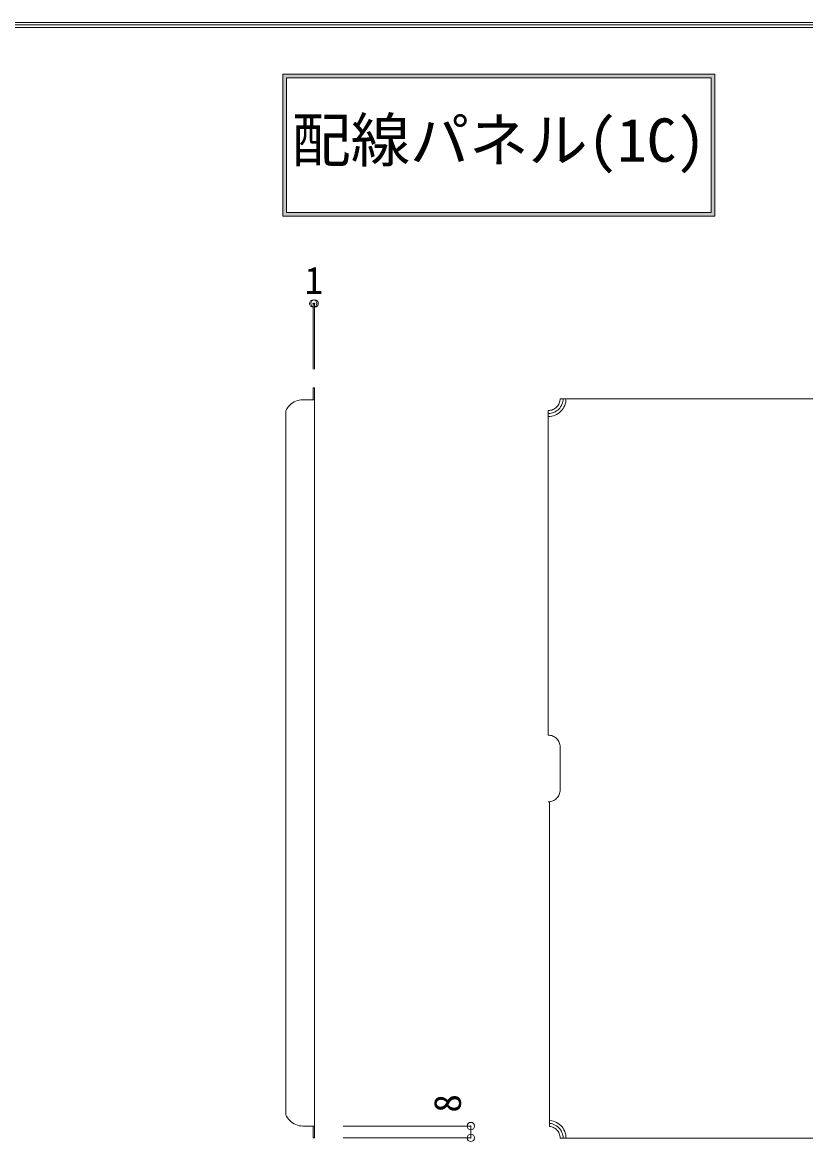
# Model space of a CAD drawing. Units: millimetres on the paper, enlarged 20 times, with parts at other scales. Extents: x -4101 to 4099, y -29121 to 2820.
# Drawn here: x 1812 to 2870, y 1308 to 2820 of the extents above; entities that cross this region are included whole.
import ezdxf
from ezdxf.enums import TextEntityAlignment as Align

# ---------------------------------------------------------------- set-up
doc = ezdxf.new("R2010")
doc.units = ezdxf.units.MM
doc.header["$LTSCALE"] = 20
doc.header["$PDMODE"] = 32
doc.header["$PDSIZE"] = 10
for name, color, linetype, lineweight in [('2-0_2-0', 7, 'Continuous', 18), ('2-F_2-F', 7, 'Continuous', 9), ('F-0_F-0', 7, 'Continuous', 18), ('F-F_F-F', 7, 'Continuous', 9)]:
    doc.layers.add(name, color=color, linetype=linetype, lineweight=lineweight)
doc.styles.add('ＭＳ ゴシック', font='')
doc.styles.get('ＭＳ ゴシック').set_extended_font_data('MS Gothic')

msp = doc.modelspace()

# ---------------------------------------------------------------- linework, layer by layer
at = {"layer": '2-0_2-0', "color": 4}
for p, q in [((2207.17, 2326.56), (2205.17, 2326.56)), ((2207.17, 1313.24), (2205.17, 1313.24))]:
    msp.add_line(p, q, dxfattribs=at)
at = {"layer": '2-0_2-0'}
for p, q in [((2205.17, 2326.56), (2207.17, 2326.56)), ((2205.17, 2310.56), (2205.17, 2326.56)), ((2207.17, 1313.24), (2207.17, 2326.56)), ((2207.17, 2310.56), (2191.17, 2310.56)), ((2538.77, 2311.9), (2932.29, 2311.9)), ((2168.17, 1344.47), (2168.17, 2295.33)), ((2522.79, 2295.9), (2522.79, 1857.38)), ((2538.79, 1783.38), (2538.79, 1841.38)), ((2524.35, 1767.46), (2524.35, 1328.86)), ((2168.17, 1344.47), (2169.13, 1342.46)), ((2525.11, 1336.82), (2524.35, 1336.86)), ((2524.72, 1332.84), (2524.35, 1332.86)), ((2207.17, 1329.24), (2191.17, 1329.24)), ((2205.17, 1313.24), (2205.17, 1329.24)), ((2525.91, 1328.63), (2524.35, 1328.86)), ((2205.17, 1313.24), (2207.17, 1313.24)), ((2538.77, 1312.9), (3505.79, 1312.9))]:
    msp.add_line(p, q, dxfattribs=at)
for points in [[(2191.17, 2310.56), (2188.72, 2310.43), (2186.3, 2310.07), (2183.92, 2309.48), (2181.61, 2308.65), (2179.39, 2307.6), (2177.28, 2306.34), (2175.31, 2304.88), (2173.5, 2303.23), (2171.85, 2301.41), (2170.39, 2299.44), (2169.13, 2297.34), (2168.17, 2295.33)], [(2522.75, 2287.9), (2525.11, 2288.01), (2527.44, 2288.35), (2529.73, 2288.92), (2531.95, 2289.72), (2534.09, 2290.73), (2536.11, 2291.94), (2538.01, 2293.34), (2539.76, 2294.93), (2541.34, 2296.68), (2542.75, 2298.57), (2543.96, 2300.6), (2544.97, 2302.73), (2545.76, 2304.95), (2546.33, 2307.24), (2546.67, 2309.58), (2546.79, 2311.93)], [(2522.76, 2291.9), (2524.72, 2291.99), (2526.67, 2292.28), (2528.57, 2292.75), (2530.43, 2293.41), (2532.2, 2294.25), (2533.89, 2295.26), (2535.47, 2296.44), (2536.93, 2297.76), (2538.25, 2299.21), (2539.42, 2300.79), (2540.43, 2302.48), (2541.27, 2304.26), (2541.93, 2306.11), (2542.41, 2308.02), (2542.69, 2309.96), (2542.79, 2311.93)], [(2522.79, 2295.9), (2524.35, 2295.97), (2525.91, 2296.21), (2527.43, 2296.59), (2528.91, 2297.12), (2530.33, 2297.79), (2531.67, 2298.59), (2532.94, 2299.53), (2534.1, 2300.58), (2535.15, 2301.75), (2536.09, 2303.01), (2536.9, 2304.36), (2537.57, 2305.77), (2538.1, 2307.25), (2538.48, 2308.78), (2538.71, 2310.33), (2538.79, 2311.9)], [(2538.79, 1841.38), (2538.71, 1842.95), (2538.48, 1844.5), (2538.1, 1846.03), (2537.57, 1847.51), (2536.9, 1848.93), (2536.09, 1850.27), (2535.15, 1851.53), (2534.1, 1852.7), (2532.94, 1853.75), (2531.67, 1854.69), (2530.33, 1855.49), (2528.91, 1856.17), (2527.43, 1856.69), (2525.91, 1857.08), (2524.35, 1857.31), (2522.79, 1857.38)], [(2522.79, 1767.38), (2524.35, 1767.46), (2525.91, 1767.69), (2527.43, 1768.07), (2528.91, 1768.6), (2530.33, 1769.27), (2531.67, 1770.08), (2532.94, 1771.01), (2534.1, 1772.07), (2535.15, 1773.23), (2536.09, 1774.49), (2536.9, 1775.84), (2537.57, 1777.26), (2538.1, 1778.74), (2538.48, 1780.26), (2538.71, 1781.81), (2538.79, 1783.38)], [(2169.13, 1342.46), (2170.39, 1340.35), (2171.85, 1338.38), (2173.5, 1336.56), (2175.31, 1334.92), (2177.28, 1333.45), (2179.39, 1332.19), (2181.61, 1331.14), (2183.92, 1330.32), (2186.3, 1329.72), (2188.72, 1329.36), (2191.17, 1329.24)], [(2542.79, 1312.9), (2542.69, 1314.87), (2542.41, 1316.81), (2541.93, 1318.72), (2541.27, 1320.57), (2540.43, 1322.35), (2539.42, 1324.04), (2538.25, 1325.62), (2536.93, 1327.08), (2535.47, 1328.4), (2533.89, 1329.57), (2532.2, 1330.58), (2530.43, 1331.42), (2528.57, 1332.08), (2526.67, 1332.55), (2524.72, 1332.84)], [(2546.79, 1312.9), (2546.67, 1315.25), (2546.33, 1317.59), (2545.76, 1319.88), (2544.97, 1322.1), (2543.96, 1324.24), (2542.75, 1326.26), (2541.34, 1328.16), (2539.76, 1329.9), (2538.01, 1331.49), (2536.11, 1332.89), (2534.09, 1334.11), (2531.95, 1335.11), (2529.73, 1335.91), (2527.44, 1336.48), (2525.11, 1336.82)], [(2538.79, 1312.93), (2538.71, 1314.5), (2538.48, 1316.05), (2538.1, 1317.58), (2537.57, 1319.06), (2536.9, 1320.48), (2536.09, 1321.82), (2535.15, 1323.08), (2534.1, 1324.25), (2532.94, 1325.3), (2531.67, 1326.24), (2530.33, 1327.04), (2528.91, 1327.72), (2527.43, 1328.24), (2525.91, 1328.63)]]:
    msp.add_lwpolyline(points, dxfattribs=at)
at = {"layer": '2-F_2-F'}
for p, q in [((2205.17, 2440.51), (2205.17, 2351.9)), ((2205.17, 2440.51), (2207.17, 2440.51)), ((2207.17, 2440.51), (2207.17, 2351.9)), ((2418.16, 1329.24), (2245.67, 1329.24)), ((2418.16, 1313.24), (2418.16, 1329.24)), ((2418.16, 1313.24), (2245.67, 1313.24))]:
    msp.add_line(p, q, dxfattribs=at)
for p in [(2205.17, 2440.51), (2207.17, 2440.51), (2418.16, 1329.24), (2418.16, 1313.24)]:
    msp.add_point(p, dxfattribs=at)
at = {"layer": 'F-0_F-0', "lineweight": 9}
for p, q in [((2164.17, 2558.51), (2164.17, 2750.15)), ((2747.69, 2750.15), (2164.17, 2750.15)), ((2169.17, 2563.51), (2169.17, 2745.15)), ((2742.69, 2745.15), (2169.17, 2745.15))]:
    msp.add_line(p, q, dxfattribs=at)
for points in [[(2747.69, 2750.15), (2747.69, 2558.51), (2164.17, 2558.51)], [(2169.17, 2563.51), (2742.69, 2563.51), (2742.69, 2745.15)]]:
    msp.add_lwpolyline(points, dxfattribs=at)
at = {"layer": 'F-0_F-0'}
for points in [[(2747.69, 2750.15), (2164.17, 2750.15), (2164.17, 2745.15)], [(2747.69, 2750.15), (2164.17, 2745.15), (2742.69, 2745.15)], [(2169.17, 2745.15), (2164.17, 2745.15), (2164.17, 2558.51)], [(2169.17, 2563.51), (2169.17, 2745.15), (2164.17, 2558.51)], [(2747.69, 2750.15), (2742.69, 2745.15), (2742.69, 2563.51)], [(2747.69, 2558.51), (2747.69, 2750.15), (2742.69, 2563.51)], [(2169.17, 2563.51), (2164.17, 2558.51), (2747.69, 2558.51)], [(2747.69, 2558.51), (2742.69, 2563.51), (2169.17, 2563.51)]]:
    msp.add_solid(points, dxfattribs=at)
at = {"layer": 'F-F_F-F', "color": 6}
for p, q in [((-4003.5, 2820.25), (4003.5, 2820.25)), ((-4000, 2816.75), (4000, 2816.75)), ((-3996.5, 2813.26), (3996.5, 2813.26))]:
    msp.add_line(p, q, dxfattribs=at)

# ---------------------------------------------------------------- texts
at = {"layer": '2-F_2-F', "style": 'ＭＳ ゴシック'}
msp.add_text('1', height=36.66, dxfattribs=at).set_placement((2193.67, 2442.51), align=Align.BOTTOM_LEFT)
msp.add_text('8', height=36.66, rotation=90, dxfattribs=at).set_placement((2415.87, 1347.44), align=Align.BOTTOM_LEFT)
at = {"layer": 'F-0_F-0', "style": 'ＭＳ ゴシック'}
msp.add_text('配線パネル(1C)', height=58.65, dxfattribs=at).set_placement((2175.93, 2614.33), align=Align.BOTTOM_LEFT)

doc.saveas('drawing.dxf')
